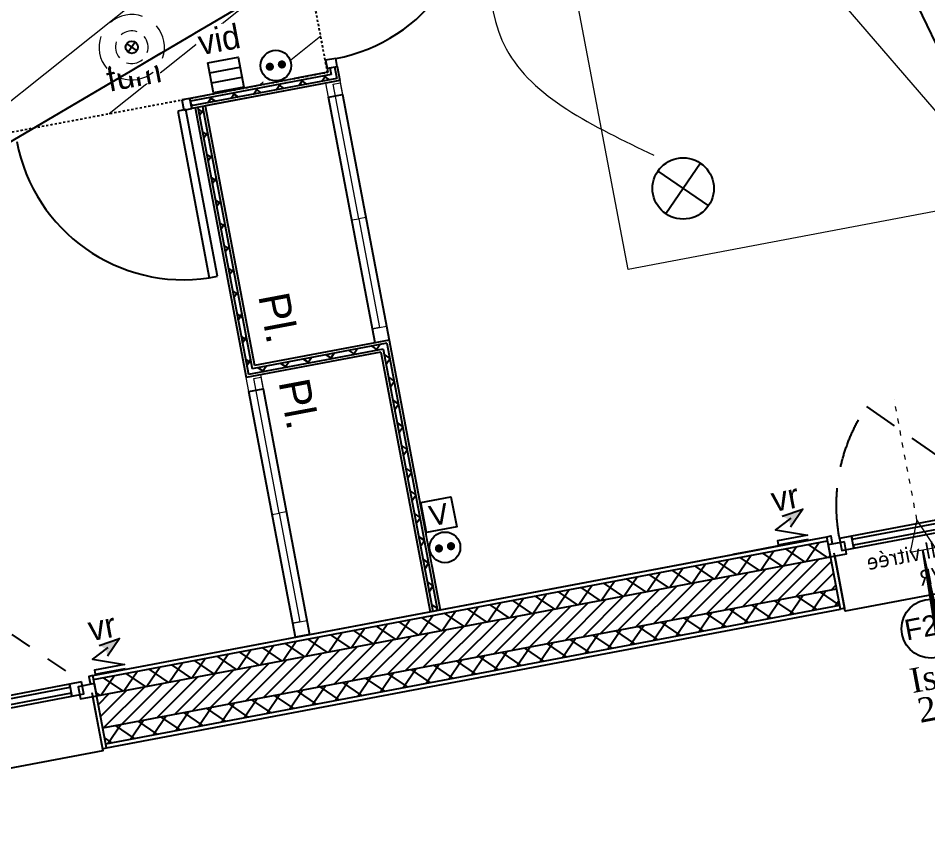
# Model space of a CAD drawing. Header units: centimetres. Extents: x 209280 to 319866, y -365283 to -277503.
# Drawn here: x 224760 to 229206, y -359852 to -355911 of the extents above; entities that cross this region are included whole.
import ezdxf

# ---------------------------------------------------------------- set-up
doc = ezdxf.new("R2010")
doc.units = ezdxf.units.CM
doc.header["$PDMODE"] = 67
for name, pattern in [('ACAD_ISO03W100', [30, 12, -18]), ('Style de ligne -1', [0.41664, 0.20828, -0.20836]), ('Style de ligne -2', [0.694425, 0.48607, -0.208355])]:
    doc.linetypes.add(name, pattern=pattern)
doc.layers.get('0').update_dxf_attribs({"color": 252})
for name, color, linetype in [('3-BAT C-Niveau 1', 252, 'Continuous'), ('prlm-EAU-EPEXT', 145, 'Continuous'), ('prlm-VMC', 93, 'Continuous')]:
    doc.layers.add(name, color=color, linetype=linetype)
for name, color, linetype, lineweight in [('prlm-ELEC-CFA', 1, 'Continuous', 25), ('prlm-ELEC-CFO', 1, 'Continuous', 25), ('prlm-ELEC-SSI', 6, 'Continuous', 25)]:
    doc.layers.add(name, color=color, linetype=linetype, lineweight=lineweight)
doc.layers.add('prlm-ZEROPLOT', color=254, linetype='Continuous', plot=False)
doc.styles.add('Helvetica', font='arial.ttf')
doc.styles.add('Lucida Grande', font='')
doc.styles.add('prlm-elec-cfa', font='comic.ttf', dxfattribs={"height": 12})
doc.styles.add('prlm-elec-cfo', font='comic.ttf', dxfattribs={"height": 12})
doc.styles.add('prlm-elec-ssi', font='comic.ttf', dxfattribs={"height": 12})
doc.styles.add('prlm-vmc', font='pala.ttf', dxfattribs={"height": 14})
doc.styles.get("Standard").update_dxf_attribs({"font": 'isocp.shx', "height": 100})
doc.styles.get('Lucida Grande').set_extended_font_data('Lucida Grande')
doc.dimstyles.new('IS cotation 1_20ème', dxfattribs={"dimtxt": 10.08724, "dimasz": 3.007568, "dimexe": 1, "dimexo": 15.875, "dimgap": 3, "dimtad": 1, "dimdec": 1, "dimtxsty": 'Helvetica', "dimblk": 'DOT', "dimblk1": 'DOT', "dimblk2": 'DOT', "dimcen": 0, "dimdle": 10, "dimazin": 0, "dimtfac": 1, "dimtdec": 1, "dimtix": 1, "dimtmove": 0, "dimatfit": 0, "dimldrblk": 'VW_FILLEDARROW', "dimfxl": 10, "dimfxlon": 1, "dimfrac": 2, "dimtolj": 1, "dimarcsym": 0})
pattern_1 = [(55.723595, (88960.93, 134700.79), (-66.106423, 45.054865), []), (145.723595, (88960.93, 134700.79), (45.054865, 66.106423), [])]

# ---------------------------------------------------------------- blocks, each defined once
blk = doc.blocks.new('PORTE FENETRE TYPE 3')
at = {"linetype": 'Style de ligne -2', "ltscale": 50.8}
blk.add_line((5.11, 14.73), (65.94, 76.94), dxfattribs=at)
at = {"linetype": 'Continuous', "lineweight": 25, "flags": 128}
for points in [[(-2, 18), (0, 18), (0, 14)], [(97, 18), (95, 18), (95, 14)], [(0, 7.7), (0, -18), (-2, -18)], [(95, 7.7), (95, -18), (97, -18)]]:
    blk.add_lwpolyline(points, dxfattribs=at)
at = {"linetype": 'Continuous', "flags": 128}
for points in [[(-2, 14), (6, 14), (6, 8), (-2, 8)], [(4, 16), (10, 16), (10, 10), (4, 10)], [(10, 16), (85, 16), (85, 14.5), (10, 14.5)], [(85, 16), (91, 16), (91, 10), (85, 10)], [(89, 14), (97, 14), (97, 8), (89, 8)], [(10, 11.5), (85, 11.5), (85, 10), (10, 10)]]:
    blk.add_lwpolyline(points, close=True, dxfattribs=at)
blk.add_lwpolyline([(0, 9.5), (0, -19.5), (95, -19.5), (95, 9.5)], dxfattribs=at)
at = {"linetype": 'Style de ligne -2', "ltscale": 50.8}
blk.add_arc((4, 16), 87, 360, 44.5337, dxfattribs=at)
at = {"insert": (47.21, 5.79), "char_height": 7.6206, "attachment_point": 2, "line_spacing_factor": 0.978845, "style": 'Lucida Grande'}
blk.add_mtext('F sur All vitrée\\P+VR ', dxfattribs=at)
blk = doc.blocks.new('FENETRE TYPE 1')
at = {"linetype": 'Style de ligne -1', "ltscale": 50.8}
for p, q in [((48.17, 60.17), (4, 16)), ((84.68, 59.99), (128.67, 16))]:
    blk.add_line(p, q, dxfattribs=at)
at = {"linetype": 'Continuous'}
blk.add_line((0, 16), (0, 14), dxfattribs=at)
at = {"linetype": 'Continuous', "lineweight": 25, "flags": 128}
for points in [[(-2, 18), (0, 18), (0, 14)], [(192, 18), (190, 18), (190, 14)], [(0, 8), (0, -18), (-2, -18)], [(190, 7.7), (190, -18), (192, -18)]]:
    blk.add_lwpolyline(points, dxfattribs=at)
at = {"linetype": 'Continuous', "flags": 128}
for points in [[(-2, 14), (6, 14), (6, 8), (-2, 8)], [(4, 16), (10, 16), (10, 10), (4, 10)], [(10, 16), (60.46, 16), (60.46, 14.5), (10, 14.5)], [(60.46, 16), (66.46, 16), (66.46, 10), (60.46, 10)], [(66.46, 16), (72.46, 16), (72.46, 10), (66.46, 10)], [(72.46, 16), (123.05, 16), (123.05, 14.5), (72.46, 14.5)], [(122.67, 16), (128.67, 16), (128.67, 10), (122.67, 10)], [(126.67, 14), (132.67, 14), (132.67, 7.7), (126.67, 7.7)], [(132.67, 14), (184, 14), (184, 12.5), (132.67, 12.5)], [(184, 14), (192.25, 14), (192.25, 7.7), (184, 7.7)], [(184, 13.7), (190, 13.7), (190, 7.7), (184, 7.7)], [(10, 11.5), (60.46, 11.5), (60.46, 10), (10, 10)], [(72.46, 11.5), (123.05, 11.5), (123.05, 10), (72.46, 10)], [(132.67, 9.2), (184, 9.2), (184, 7.7), (132.67, 7.7)]]:
    blk.add_lwpolyline(points, close=True, dxfattribs=at)
blk.add_lwpolyline([(0, 10), (0, -19), (190, -19), (190, 10)], dxfattribs=at)
at = {"linetype": 'Style de ligne -1', "ltscale": 50.8}
for centre, radius, start, end in [((4, 16), 62.46, 360, 45), ((128.67, 16), 62.21, 136.6392, 180)]:
    blk.add_arc(centre, radius, start, end, dxfattribs=at)
at = {"insert": (50.38, 2.81), "char_height": 10.161, "attachment_point": 1, "line_spacing_factor": 0.978845, "style": 'Lucida Grande'}
blk.add_mtext('F+VR ', dxfattribs=at)
blk = doc.blocks.new('Groupe-296-1')
at = {"linetype": 'Continuous'}
blk.add_circle((14026.15, -49359.84), 14.45, dxfattribs=at)
at = {"insert": (14012.33, -49355.73), "char_height": 10.087, "attachment_point": 1, "rotation": 10.7236, "line_spacing_factor": 0.834288, "style": 'Helvetica'}
blk.add_mtext('F2a', dxfattribs=at)
blk = doc.blocks.new('xi.fum')
at = {"color": 0}
blk.add_wipeout([(-10.61, -10.61), (-15, 0), (-10.61, 10.61), (0, 15), (10.61, 10.61), (15, 0), (10.61, -10.61), (0, -15)], dxfattribs=at).dxf.layer = 'prlm-ELEC-SSI'
at = {"layer": 'prlm-ELEC-SSI', "color": 0}
for points in [[(-2.12, 2.12), (2.12, -2.12)], [(2.12, 2.12), (-2.12, -2.12)]]:
    blk.add_lwpolyline(points, dxfattribs=at)
blk.add_circle((0, 0), 3, dxfattribs=at)
at = {"layer": 'prlm-ELEC-SSI', "color": 0, "lineweight": 13}
for radius, start, end in [(16, 60, 120), (16, 150, 210), (8, 60, 120), (16, 330, 30), (8, 150, 210), (8, 330, 30), (8, 240, 300), (16, 240, 300)]:
    blk.add_arc((0, 0), radius, start, end, dxfattribs=at)
blk = doc.blocks.new('xi.EA')
at = {"layer": 'prlm-VMC', "color": 0, "linetype": 'ByBlock', "lineweight": 5, "flags": 128}
blk.add_lwpolyline([(-6.17, -15), (6.17, -15), (0, 0)], close=True, dxfattribs=at)
at = {"layer": 'prlm-VMC', "color": 0, "linetype": 'ByBlock', "lineweight": -2, "flags": 128}
blk.add_lwpolyline([(0, -15, 1, 4, 0), (0, -63.63, 1, 1, 0)], format="xyseb", dxfattribs=at)
at = {"layer": 'prlm-VMC', "color": 0, "linetype": 'ByBlock', "lineweight": 5}
blk.add_solid([(0, 0), (6.17, -15), (-6.17, -15), (0, 0)], dxfattribs=at)
at = {"layer": 'prlm-ZEROPLOT', "color": 250, "linetype": 'ACAD_ISO03W100', "lineweight": 0, "ltscale": 0.2}
blk.add_lwpolyline([(0, 0), (0, 60)], dxfattribs=at)
blk = doc.blocks.new('xi.VID')
at = {"layer": 'prlm-ELEC-CFA', "color": 0, "linetype": 'ByBlock', "lineweight": -2, "flags": 128}
blk.add_lwpolyline([(-7.5, 7.5), (7.5, 7.5), (7.5, -7.5), (-7.5, -7.5)], close=True, dxfattribs=at)
at = {"layer": 'prlm-ELEC-CFA', "color": 0}
for points in [[(-7.5, 2.5), (7.5, 2.5)], [(-7.5, -2.5), (7.5, -2.5)]]:
    blk.add_lwpolyline(points, dxfattribs=at)
blk = doc.blocks.new('xi.PC')
at = {"color": 0, "lineweight": 5}
blk.add_wipeout([(-7.5, -7.5), (7.5, -7.5), (7.5, 7.5), (-7.5, 7.5)], dxfattribs=at).dxf.layer = 'prlm-ELEC-CFO'
at = {"layer": 'prlm-ELEC-CFO', "color": 0, "linetype": 'ByBlock', "lineweight": 5, "const_width": 2}
for points in [[(-4, 0, 1), (-2, 0, 1)], [(2, 0, 1), (4, 0, 1)]]:
    blk.add_lwpolyline(points, format="xyb", close=True, dxfattribs=at)
at = {"layer": 'prlm-ELEC-CFO', "color": 0, "linetype": 'ByBlock', "lineweight": -2}
blk.add_circle((0, 0), 7.5, dxfattribs=at)
blk = doc.blocks.new('xi.VR')
at = {"layer": 'prlm-ELEC-CFO', "lineweight": 5}
blk.add_hatch(color=0, dxfattribs=at).paths.add_polyline_path([(-3, 6), (-0.1, 3.7), (0, 0), (7.5, 7.5)])
at = {"layer": 'prlm-ELEC-CFO', "color": 0}
for points in [[(-3, 6), (7.5, 7.5), (0, 0)], [(0.95, 4.23), (-7.5, 0), (7.5, -5.5), (-7.5, -5.5), (-7.5, -7.5), (7.5, -7.5)]]:
    blk.add_lwpolyline(points, dxfattribs=at)
blk = doc.blocks.new('xi.TV')
at = {"layer": 'prlm-ELEC-CFA', "color": 0, "linetype": 'ByBlock', "lineweight": -2, "flags": 128}
blk.add_lwpolyline([(-7.5, 7.5), (7.5, 7.5), (7.5, -7.5), (-7.5, -7.5)], close=True, dxfattribs=at)
at = {"layer": 'prlm-ELEC-CFA', "color": 0, "linetype": 'ByBlock', "insert": (0, 0), "char_height": 10, "width": 11.36, "attachment_point": 5}
blk.add_mtext('{\\fVerdana|b0|i0|c0|p34;V}', dxfattribs=at)
blk = doc.blocks.new('xi.PTCE')
at = {"layer": 'prlm-ELEC-CFO', "color": 0}
for points in [[(-10.61, 10.61), (10.61, -10.61)], [(10.61, 10.61), (-10.61, -10.61)]]:
    blk.add_lwpolyline(points, dxfattribs=at)
at = {"layer": 'prlm-ELEC-CFO', "color": 0, "linetype": 'ByBlock'}
blk.add_circle((0, 0), 15, dxfattribs=at)
blk = doc.blocks.new('_DOT')
at = {"linetype": 'ByBlock', "lineweight": -2}
blk.add_line((-0.5, 0), (-1, 0), dxfattribs=at)
at = {"linetype": 'ByBlock'}
blk.add_lwpolyline([(-0.25, 0, 1), (0.25, 0, 1)], format="xyb", close=True, dxfattribs=at)
blk = doc.blocks.new('*D507')
at = {"layer": 'Defpoints', "color": 0, "transparency": 16777216}
for p in [(227269.1, -355013.6), (227269.1, -355013.6), (224556.4, -356612.5)]:
    blk.add_point(p, dxfattribs=at)
at = {"layer": 'prlm-EAU-EPEXT', "color": 0, "lineweight": -2, "transparency": 16777216}
for p, q in [((224559, -356611), (227266.6, -355015.1)), ((227269.1, -355013.6), (227268.6, -355012.8)), ((224556.4, -356612.5), (224555.9, -356611.6))]:
    blk.add_line(p, q, dxfattribs=at)
at = {"layer": 'prlm-EAU-EPEXT', "color": 0, "lineweight": -2, "transparency": 16777216, "xscale": 3.007568359375, "yscale": 3.007568359375, "zscale": 3.007568359375}
for p, rotation in [((227269.1, -355013.6), 30.51549013516158), ((224556.4, -356612.5), 210.5154901351616)]:
    blk.add_blockref('_DOT', p, dxfattribs=dict(at, rotation=rotation))
at = {"layer": 'prlm-EAU-EPEXT', "color": 0, "transparency": 16777216, "insert": (225908.7, -355806), "char_height": 10.087, "attachment_point": 5, "rotation": 30.5155, "style": 'Helvetica'}
blk.add_mtext('\\A1;3148.84', dxfattribs=at)
blk = doc.blocks.new('VW_FILLEDARROW')
at = {"linetype": 'Continuous', "flags": 128}
blk.add_lwpolyline([(-10.6, 2.8), (0, 0), (-10.6, -2.8)], close=True, dxfattribs=at)
blk = doc.blocks.new('Groupe-3-1')
at = {"linetype": 'Continuous', "lineweight": 18}
for p, q in [((14001.82, -49018.19), (14038.76, -49011.22)), ((14064.74, -49148.78), (14038.69, -49011.23)), ((14001.82, -49018.19), (13973.35, -49042.73)), ((14064.74, -49148.78), (13973.4, -49042.68))]:
    blk.add_line(p, q, dxfattribs=at)
at = {"linetype": 'Continuous'}
blk.add_line((14064.74, -49148.78), (14001.82, -49018.19), dxfattribs=at)
at = {"linetype": 'Continuous', "lineweight": 18, "flags": 128}
blk.add_lwpolyline([(13878.06, -49184.13), (13852.01, -49046.58), (14038.69, -49011.23), (14064.74, -49148.78)], close=True, dxfattribs=at)
blk = doc.blocks.new('Groupe-6-1')
at = {"linetype": 'Continuous', "lineweight": 18, "flags": 128}
for points in [[(13698.24, -49235.69), (13699.54, -49242.57), (13692.66, -49243.87), (13691.36, -49236.99)], [(13698.45, -49236.83), (13710.92, -49302.65), (13707.48, -49303.3), (13695.01, -49237.48)], [(13707.48, -49303.3), (13717.55, -49356.51), (13714.12, -49357.16), (13704.04, -49303.95)], [(13720.99, -49355.86), (13722.3, -49362.73), (13715.42, -49364.04), (13714.12, -49357.16)]]:
    blk.add_lwpolyline(points, close=True, dxfattribs=at)
at = {"linetype": 'Continuous', "flags": 128}
blk.add_lwpolyline([(13699.54, -49242.57), (13722.3, -49362.73), (13715.42, -49364.04), (13692.66, -49243.87)], close=True, dxfattribs=at)
blk = doc.blocks.new('Groupe-7-1')
at = {"linetype": 'Continuous', "lineweight": 18, "flags": 128}
for points in [[(13737.11, -49091.64), (13738.41, -49098.52), (13731.54, -49099.82), (13730.23, -49092.95)], [(13737.33, -49092.78), (13749.79, -49158.6), (13746.35, -49159.25), (13733.89, -49093.43)], [(13746.35, -49159.25), (13756.43, -49212.46), (13752.99, -49213.11), (13742.92, -49159.9)], [(13759.87, -49211.81), (13761.17, -49218.68), (13754.29, -49219.99), (13752.99, -49213.11)]]:
    blk.add_lwpolyline(points, close=True, dxfattribs=at)
at = {"linetype": 'Continuous', "flags": 128}
blk.add_lwpolyline([(13738.41, -49098.52), (13761.17, -49218.68), (13754.29, -49219.99), (13731.54, -49099.82)], close=True, dxfattribs=at)

msp = doc.modelspace()

# ---------------------------------------------------------------- hatches: boundary and pattern name
at = {"linetype": 'Continuous'}
h = msp.add_hatch(dxfattribs=at)
h.set_pattern_fill('02_ISOLANT', color=256, scale=10, angle=-169.276405, style=0, pattern_type=2)
h.set_pattern_definition([(235.723595, (88960.93, 134700.79), (66.106423, -45.054865), []), (325.723595, (88960.93, 134700.79), (-45.054865, -66.106423), [])])
h.paths.add_polyline_path([(226316.859, -356205.281), (226288.813, -356186.166), (225601.349, -356316.357), (225605.815, -356339.938)])
h = msp.add_hatch(dxfattribs=at)
h.set_pattern_fill('02_ISOLANT', color=256, scale=10, angle=-79.276405, style=0, pattern_type=2)
h.set_pattern_definition([(325.723595, (88960.93, 134700.79), (45.054865, 66.106423), []), (55.723595, (88960.93, 134700.79), (66.106423, -45.054865), [])])
h.paths.add_polyline_path([(226306.255, -356149.286), (226282.674, -356153.752), (226288.813, -356186.166), (226316.859, -356205.281)])
h = msp.add_hatch(dxfattribs=at)
h.set_pattern_fill('02_ISOLANT', color=256, scale=10, angle=-79.276405, style=0, pattern_type=2)
h.set_pattern_definition([(325.723595, (88960.93, 134700.79), (45.054865, 66.106423), []), (55.723595, (88960.93, 134700.79), (66.106423, -45.054865), [])])
h.paths.add_polyline_path([(225660.979, -356342.722), (225637.398, -356347.188), (225884.873, -357653.96), (225903.988, -357625.913)])
h = msp.add_hatch(dxfattribs=at)
h.set_pattern_fill('02_ISOLANT', color=256, scale=10, angle=-169.276405, style=0, pattern_type=2)
h.set_pattern_definition([(235.723595, (88960.93, 134700.79), (66.106423, -45.054865), []), (325.723595, (88960.93, 134700.79), (-45.054865, -66.106423), [])])
h.paths.add_polyline_path([(226543.172, -357529.292), (226562.287, -357501.246), (225903.988, -357625.913), (225884.873, -357653.96)])
h = msp.add_hatch(dxfattribs=at)
h.set_pattern_fill('02_ISOLANT', color=256, scale=10, angle=-79.276405, style=0, pattern_type=2)
h.set_pattern_definition([(325.723595, (88960.93, 134700.79), (45.054865, 66.106423), []), (55.723595, (88960.93, 134700.79), (66.106423, -45.054865), [])])
h.paths.add_polyline_path([(226562.287, -357501.246), (226543.172, -357529.292), (226786.181, -358812.483), (226809.762, -358808.018)])
at = {"layer": '3-BAT C-Niveau 1', "linetype": 'Continuous', "lineweight": 18}
h = msp.add_hatch(dxfattribs=at)
h.set_pattern_fill('BA 13', color=256, scale=10, style=0, pattern_type=2)
h.set_pattern_definition([(218.65981, (88960.93, 134700.8), (-199.24783, 287.75041), [])])
h.paths.add_polyline_path([(226088.687, -355208.3), (226414.933, -355146.516), (226176.027, -353884.992), (224082.868, -354281.391), (224504.939, -356510.108), (226271.853, -356175.492)])
at = {"layer": '3-BAT C-Niveau 1', "linetype": 'Continuous'}
h = msp.add_hatch(dxfattribs=at)
h.set_pattern_fill('02_ISOLANT', color=256, scale=10, angle=10.723595, style=0, pattern_type=2)
h.set_pattern_definition(pattern_1)
h.paths.add_polyline_path([(225128.318, -359146.802), (225143.204, -359225.405), (228730.875, -358545.977), (228715.99, -358467.375)])
h = msp.add_hatch(dxfattribs=at)
h.set_pattern_fill('MURS MACONNERIE-2', color=256, scale=10, style=0, pattern_type=2)
h.set_pattern_definition([(45, (89146.82, 134700.79), (-31.2347524, 39.0434405), [])])
h.paths.add_polyline_path([(225143.204, -359225.405), (225172.975, -359382.611), (228760.647, -358703.183), (228730.875, -358545.977)])
h = msp.add_hatch(dxfattribs=at)
h.set_pattern_fill('02_ISOLANT', color=256, scale=10, angle=10.723595, style=0, pattern_type=2)
h.set_pattern_definition(pattern_1)
h.paths.add_polyline_path([(225172.975, -359382.611), (225187.861, -359461.214), (228775.533, -358781.786), (228760.647, -358703.183)])

# ---------------------------------------------------------------- linework, layer by layer
at = {"linetype": 'Continuous'}
for p, q in [((226311.585, -356107.566), (226262.447, -356116.872)), ((226262.447, -356116.872), (226269.89, -356156.173)), ((226319.028, -356146.867), (226311.585, -356107.566)), ((226288.813, -356186.166), (225601.349, -356316.357)), ((226288.813, -356186.166), (225601.349, -356316.357)), ((226269.89, -356156.173), (226319.028, -356146.867)), ((226282.674, -356153.752), (226288.813, -356186.166)), ((226282.674, -356153.752), (226288.813, -356186.166)), ((226306.255, -356149.286), (226316.859, -356205.281)), ((226306.255, -356149.286), (226316.859, -356205.281)), ((226319.028, -356146.867), (226332.051, -356215.635)), ((226316.859, -356205.281), (225605.815, -356339.938)), ((226316.859, -356205.281), (225605.815, -356339.938)), ((226332.051, -356215.635), (225608.234, -356352.711)), ((225598.928, -356303.573), (225559.627, -356311.016)), ((225559.627, -356311.016), (225568.932, -356360.154)), ((225608.234, -356352.711), (225598.928, -356303.573)), ((225578.762, -356358.292), (225539.461, -356365.735)), ((225568.932, -356360.154), (225608.234, -356352.711)), ((225733.202, -357173.797), (225578.762, -356358.292)), ((225637.398, -356347.188), (225884.873, -357653.96)), ((225637.398, -356347.188), (225884.873, -357653.96)), ((225660.979, -356342.722), (225903.988, -357625.913)), ((225660.979, -356342.722), (225903.988, -357625.913)), ((225673.752, -356340.303), (225914.342, -357610.721)), ((225539.461, -356365.735), (225693.9, -357181.24)), ((225693.9, -357181.24), (225733.202, -357173.797)), ((226562.287, -357501.246), (225903.988, -357625.913)), ((226562.287, -357501.246), (225903.988, -357625.913)), ((226562.287, -357501.246), (226809.762, -358808.018)), ((226562.287, -357501.246), (226809.762, -358808.018)), ((226572.641, -357486.054), (226822.535, -358805.599)), ((226532.818, -357544.484), (225874.519, -357669.152)), ((226543.172, -357529.292), (225884.873, -357653.96)), ((226543.172, -357529.292), (225884.873, -357653.96)), ((226543.172, -357529.292), (226786.181, -358812.483)), ((226543.172, -357529.292), (226786.181, -358812.483))]:
    msp.add_line(p, q, dxfattribs=at)
at = {"linetype": 'Continuous', "lineweight": 25}
for p, q in [((226273.621, -356175.812), (225598.93, -356303.584)), ((226269.901, -356156.171), (226319.028, -356146.867)), ((226269.901, -356156.171), (226273.621, -356175.812)), ((226319.028, -356146.867), (226332.051, -356215.635)), ((226332.051, -356215.635), (225673.752, -356340.303)), ((225598.93, -356303.584), (225608.234, -356352.711)), ((225575.498, -356358.91), (225608.234, -356352.711)), ((225624.625, -356349.607), (225874.519, -357669.152)), ((225673.752, -356340.303), (225914.342, -357610.721)), ((226572.641, -357486.054), (225914.342, -357610.721)), ((226572.641, -357486.054), (226822.535, -358805.599)), ((226532.818, -357544.484), (225874.519, -357669.152)), ((226532.818, -357544.484), (226773.408, -358814.902))]:
    msp.add_line(p, q, dxfattribs=at)
at = {"linetype": 'Continuous'}
for centre, start, end in [((226157.146, -355292.061), 280.723595, 8.653903), ((225568.932, -356360.154), 190.723595, 278.653903)]:
    msp.add_arc(centre, 830.542, start, end, dxfattribs=at)
at = {"layer": '3-BAT C-Niveau 1', "linetype": 'Continuous'}
for p, q in [((225124.597, -359127.152), (228712.268, -358447.724)), ((225128.318, -359146.802), (228715.99, -358467.375)), ((225143.204, -359225.405), (228730.875, -358545.977)), ((225187.861, -359461.214), (228775.533, -358781.786)), ((225191.582, -359480.865), (228779.254, -358801.437))]:
    msp.add_line(p, q, dxfattribs=at)
at = {"layer": '3-BAT C-Niveau 1', "linetype": 'Continuous', "lineweight": 25}
for p, q in [((228527.595, -358482.697), (228712.268, -358447.724)), ((228779.254, -358801.437), (228712.268, -358447.724)), ((228527.595, -358482.697), (228350.739, -358516.19)), ((225124.597, -359127.152), (228252.485, -358534.797)), ((228350.739, -358516.19), (228252.485, -358534.797)), ((228350.739, -358516.19), (228252.637, -358534.768)), ((228350.891, -358516.161), (228350.739, -358516.19)), ((225143.204, -359225.405), (228730.875, -358545.977)), ((225172.975, -359382.611), (228760.647, -358703.183)), ((225191.582, -359480.865), (228779.254, -358801.437)), ((225191.582, -359480.865), (225124.597, -359127.152))]:
    msp.add_line(p, q, dxfattribs=at)
at = {"layer": '3-BAT C-Niveau 1', "linetype": 'Style de ligne -1', "ltscale": 50.8, "flags": 128}
msp.add_lwpolyline([(226088.687, -355208.3), (226414.933, -355146.516), (226176.027, -353884.992), (224082.868, -354281.391), (224504.939, -356510.108), (226271.853, -356175.492)], close=True, dxfattribs=at)
at = {"layer": 'prlm-ELEC-CFO', "lineweight": 13}
msp.add_spline([(227086.355, -355228.101), (227145.01, -356061.06), (227867.302, -356581.067)], degree=3, dxfattribs=at)

# ---------------------------------------------------------------- block references
at = {"xscale": 10, "yscale": 10, "zscale": 10}
for name in ['Groupe-3-1', 'Groupe-7-1', 'Groupe-6-1']:
    msp.add_blockref(name, (88960.928, 134700.79), dxfattribs=at)
at = {"layer": '3-BAT C-Niveau 1', "xscale": -10, "yscale": 10, "zscale": 10, "rotation": 10.72359474388764}
for name, p in [('PORTE FENETRE TYPE 3', (229698.821, -358444.091)), ('FENETRE TYPE 1', (225138.439, -359307.73))]:
    msp.add_blockref(name, p, dxfattribs=at)
at = {"layer": '3-BAT C-Niveau 1', "xscale": 10, "yscale": 10, "zscale": 10}
msp.add_blockref('Groupe-296-1', (88960.928, 134700.79), dxfattribs=at)
at = {"layer": 'prlm-ELEC-CFA', "xscale": 10, "yscale": 10, "zscale": 10, "rotation": 10.72360141139323}
msp.add_blockref('xi.TV', (226815.586, -358339.519), dxfattribs=at)
at = {"layer": 'prlm-ELEC-CFO', "xscale": 10, "yscale": 10, "zscale": 10, "rotation": 10.72360141139323}
msp.add_blockref('xi.PTCE', (228010.361, -356744.005), dxfattribs=at)

# ---------------------------------------------------------------- texts
at = {"char_height": 151.3086, "attachment_point": 2, "rotation": 280.723595, "line_spacing_factor": 0.834288, "style": 'Helvetica'}
for insert in [(226104.015, -357362.085), (226203.165, -357783.405)]:
    msp.add_mtext('Pl.\\P', dxfattribs=dict(at, insert=insert))

# ---------------------------------------------------------------- next in the draw order: block references
at = {"layer": 'prlm-ELEC-CFO', "xscale": 10, "yscale": 10, "zscale": 10, "rotation": 10.72360141139323}
for p in [(226019.177, -356142.825), (226845.898, -358499.58)]:
    msp.add_blockref('xi.PC', p, dxfattribs=at)

# ---------------------------------------------------------------- next in the draw order: texts
at = {"layer": 'prlm-ELEC-CFA', "lineweight": 20, "insert": (225741.638, -356015.548), "char_height": 120, "attachment_point": 5, "rotation": 10.723601, "line_spacing_factor": 0.8, "style": 'prlm-elec-cfa', "bg_fill": 3, "box_fill_scale": 1.1, "bg_fill_color": 256, "bg_fill_transparency": 0}
msp.add_mtext('vid', dxfattribs=at)
at = {"layer": 'prlm-ELEC-CFO', "lineweight": 20, "char_height": 120, "attachment_point": 5, "rotation": 10.723601, "line_spacing_factor": 0.8, "style": 'prlm-elec-cfo', "bg_fill": 3, "box_fill_scale": 1.1, "bg_fill_color": 256, "bg_fill_transparency": 0}
for insert in [(228507.569, -358255.613), (225168.349, -358887.99)]:
    msp.add_mtext('vr', dxfattribs=dict(at, insert=insert))
at = {"layer": 'prlm-ELEC-SSI', "lineweight": 20, "insert": (225313.945, -356128.183), "char_height": 120, "attachment_point": 2, "rotation": 10.723601, "line_spacing_factor": 0.8, "style": 'prlm-elec-ssi', "bg_fill": 3, "box_fill_scale": 0.95, "bg_fill_color": 256, "bg_fill_transparency": 0}
msp.add_mtext('fum', dxfattribs=at)
at = {"layer": 'prlm-VMC', "linetype": 'ByBlock', "lineweight": -2, "insert": (229281.824, -359062.452), "char_height": 120, "width": 236.73962, "attachment_point": 2, "rotation": 10.723601, "line_spacing_factor": 0.75, "style": 'prlm-vmc', "bg_fill": 3, "box_fill_scale": 1.1, "bg_fill_color": 256, "bg_fill_transparency": 0}
msp.add_mtext('Isola\\P2-45', dxfattribs=at)

# ---------------------------------------------------------------- next in the draw order: block references
at = {"layer": 'prlm-ELEC-CFA', "xscale": 10, "yscale": 10, "zscale": 10, "rotation": 10.72360141139323}
msp.add_blockref('xi.VID', (225774.444, -356189.113), dxfattribs=at)
at = {"layer": 'prlm-ELEC-CFO', "xscale": 10, "yscale": 10, "zscale": 10, "rotation": 10.72360141139323}
for p in [(228534.954, -358400.219), (225195.734, -359032.595)]:
    msp.add_blockref('xi.VR', p, dxfattribs=at)
at = {"layer": 'prlm-ELEC-SSI', "xscale": 10, "yscale": 10, "zscale": 10, "rotation": 10.72360141139323}
msp.add_blockref('xi.fum', (225314.716, -356053.047), dxfattribs=at)
at = {"layer": 'prlm-VMC', "xscale": 10, "yscale": 10, "zscale": 10, "rotation": 10.72359474391914}
msp.add_blockref('xi.EA', (229153.164, -358364.565), dxfattribs=at)

# ---------------------------------------------------------------- next in the draw order: dimensions: what is measured, and where the dimension line sits
at = {"layer": 'prlm-EAU-EPEXT'}
dim = msp.add_aligned_dim(p1=(224556.44, -356612.504), p2=(227269.142, -355013.612), distance=0, dimstyle='IS cotation 1_20ème', override={"dimdec": 2, "dimzin": 0, "dimdsep": 46, "dimpost": '<>'}, dxfattribs=at)
dim.commit()
dim.dimension.update_dxf_attribs({"geometry": '*D507', "text_midpoint": (225908.651, -355806.034)})

doc.saveas('drawing.dxf')
